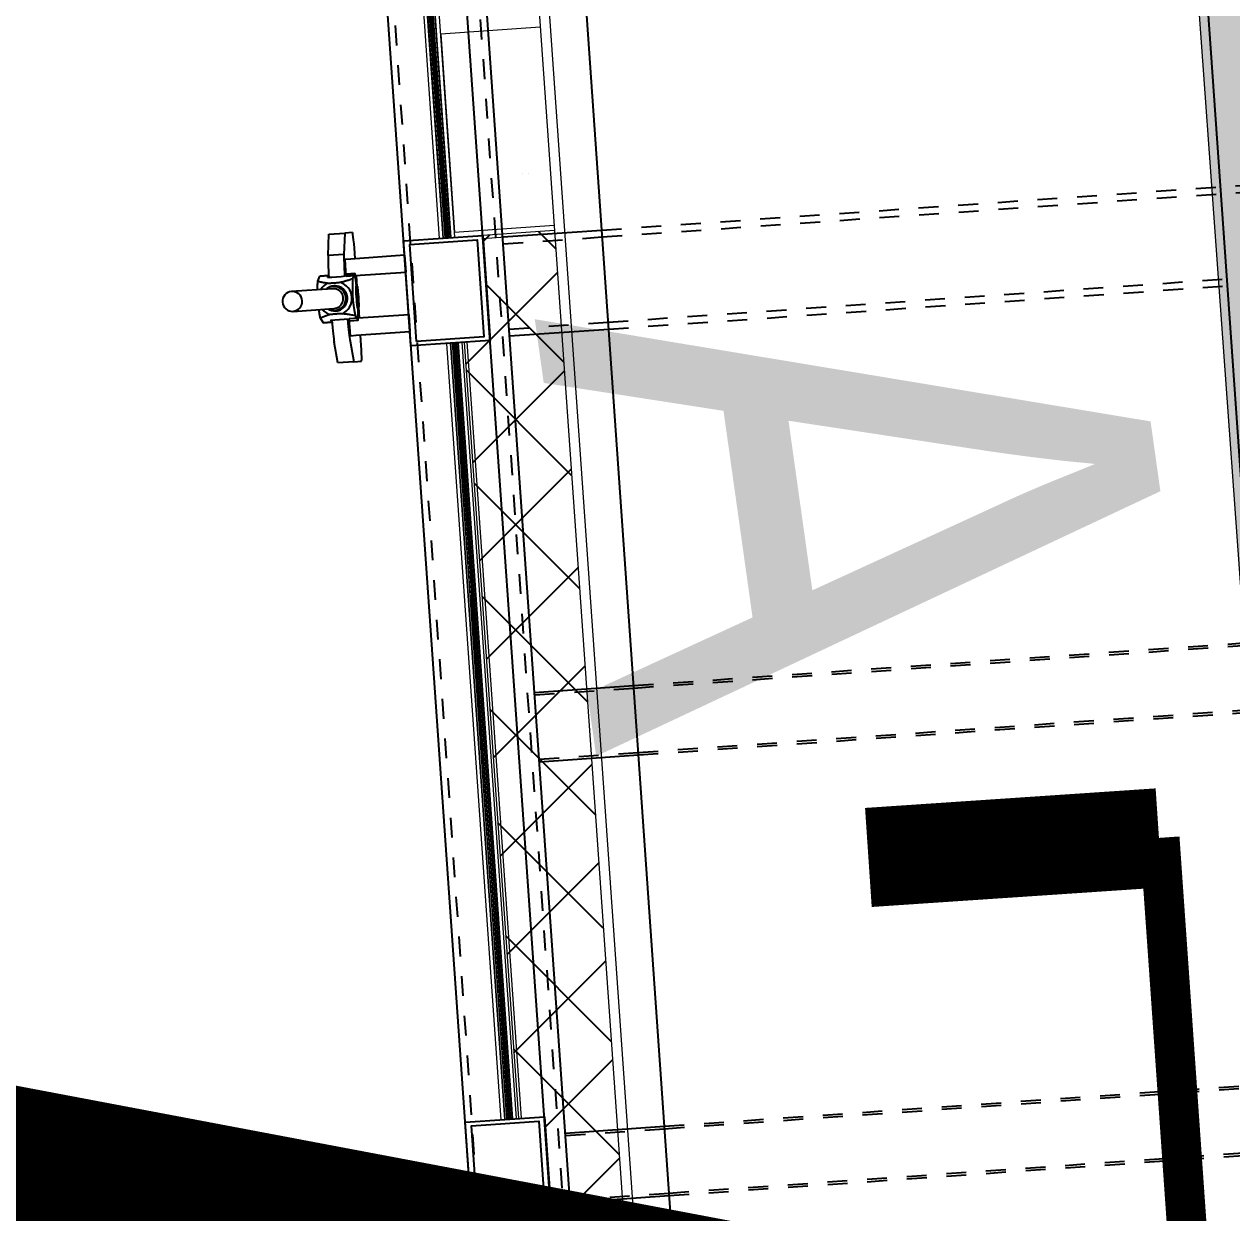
# Model space of a CAD drawing. Header units: millimetres. Extents: x 50357 to 985146, y 723188 to 1803594.
# Drawn here: x 834404.56 to 834410.65, y 820157.32 to 820163.3 of the extents above; entities that cross this region are included whole.
import ezdxf
from ezdxf.xclip import XClip

# ---------------------------------------------------------------- set-up
doc = ezdxf.new("R2010")
doc.units = ezdxf.units.MM
doc.header["$LTSCALE"] = 3
doc.header["$MEASUREMENT"] = 0
for name, pattern in [('DASHED', [19.05, 12.7, -6.35]), ('DASHED2', [0.375, 0.25, -0.125]), ('Grid Line', [22.225, 12.7, -3.175, 3.175, -3.175]), ('x-baseplan$0$DGN Style 2', [1.94727e-06, 0, -1.94727e-06]), ('XXASB-PIW-ARC-DWG-1012-MWP-XXXX-WS3-XC$0$XXXXX-PIW-P-ASB_BRIDGE_DECK_STR-XXX$0$Member Hidden', [4.5, 2.5, -2])]:
    doc.linetypes.add(name, pattern=pattern)
doc.layers.add('-Excluded area line', color=7, linetype='DASHED2', lineweight=40)
for name, color, linetype in [('-Section line', 7, 'Continuous'), ('00_Xref', 7, 'Continuous'), ('_ANCILIARY HATCH', 252, 'Continuous'), ('_PARCEL BOUNDARY', 10, 'DASHED')]:
    doc.layers.add(name, color=color, linetype=linetype)
for name, color, linetype, true_color in [('WKD071__', 7, 'Continuous', 0x6e6e6e), ('x-baseplan$0$AR-ROAD_AR_BS_MI_', 7, 'Continuous', 0x6d6d6d), ('XXASB-PIW-ARC-DWG-1012-MWP-XXXX-WS3-XC$0$XXXXX-PIW-P-ASB_BRIDGE_DECK_ARC-XXX$0$A-GENM_PATT', 7, 'Continuous', 0x6e6e6e), ('XXASB-PIW-ARC-DWG-1012-MWP-XXXX-WS3-XC$0$XXXXX-PIW-P-ASB_BRIDGE_DECK_STR-XXX$0$A-GENM', 7, 'Continuous', 0x6e6e6e), ('XXASB-PIW-ARC-DWG-1012-MWP-XXXX-WS3-XC$0$XXXXX-PIW-P-ASB_BRIDGE_DECK_STR-XXX$0$ADS280__', 7, 'Continuous', 0x6e6e6e), ('XXASB-PIW-ARC-DWG-1012-MWP-XXXX-WS3-XC$0$XXXXX-PIW-P-ASB_BRIDGE_DECK_STR-XXX$0$ADS280_B', 7, 'Continuous', 0x6e6e6e), ('XXASB-PIW-ARC-DWG-1012-MWP-XXXX-WS3-XC$0$XXXXX-PIW-P-ASB_BRIDGE_DECK_STR-XXX$0$ADS280_C', 7, 'Continuous', 0x6e6e6e), ('XXASB-PIW-ARC-DWG-1012-MWP-XXXX-WS3-XC$0$XXXXX-PIW-P-ASB_BRIDGE_DECK_STR-XXX$0$ADS280_H', 7, 'XXASB-PIW-ARC-DWG-1012-MWP-XXXX-WS3-XC$0$XXXXX-PIW-P-ASB_BRIDGE_DECK_STR-XXX$0$Member Hidden', 0x6e6e6e)]:
    doc.layers.add(name, color=color, linetype=linetype, true_color=true_color)
for name, color, linetype, lineweight, true_color in [('XXASB-PIW-ARC-DWG-1012-MWP-XXXX-WS3-XC$0$XXXXX-PIW-P-ASB_BRIDGE_DECK_ARC-XXX$0$A-FLOR', 7, 'Continuous', 25, 0x6e6e6e), ('XXASB-PIW-ARC-DWG-1012-MWP-XXXX-WS3-XC$0$XXXXX-PIW-P-ASB_BRIDGE_DECK_ARC-XXX$0$A-FLOR-HRAL', 7, 'Continuous', 13, 0x6e6e6e), ('XXASB-PIW-ARC-DWG-1012-MWP-XXXX-WS3-XC$0$XXXXX-PIW-P-ASB_BRIDGE_DECK_ARC-XXX$0$A-GENM', 7, 'Continuous', 13, 0x6e6e6e), ('XXASB-PIW-ARC-DWG-1012-MWP-XXXX-WS3-XC$0$XXXXX-PIW-P-ASB_BRIDGE_DECK_ARC-XXX$0$ADS280__', 7, 'Continuous', 13, 0x6e6e6e), ('XXASB-PIW-ARC-DWG-1012-MWP-XXXX-WS3-XC$0$XXXXX-PIW-P-ASB_BRIDGE_DECK_ARC-XXX$0$Q-SPCQ', 7, 'Continuous', 13, 0x6e6e6e)]:
    doc.layers.add(name, color=color, linetype=linetype, lineweight=lineweight, true_color=true_color)
doc.styles.add('Style-Arial', font='arial.ttf', dxfattribs={"width": 0.8, "height": 5})

# ---------------------------------------------------------------- blocks, each defined once
blk = doc.blocks.new('x-baseplan')
blk.add_lwpolyline([(834550.5505, 818213.8099), (834557.1707, 818119.1058), (834549.7388, 818118.5863), (834547.9798, 818143.7498), (834547.5808, 818143.722), (834547.5407, 818144.2956), (834539.9643, 818143.7659), (834540.0207, 818142.9597), (834532.4541, 818142.4509), (834523.9731, 818144.3196), (834526.2542, 818154.6723), (834539.4112, 818151.6754), (834539.6457, 818148.3218), (834547.2222, 818148.8514), (834547.1833, 818149.4081), (834547.5823, 818149.436), (834542.9962, 818215.0413), (834543.2207, 818215.057), (834550.326, 818213.7942), (834550.5505, 818213.8099)])
at = {"layer": 'x-baseplan$0$AR-ROAD_AR_BS_MI_', "linetype": 'x-baseplan$0$DGN Style 2'}
blk.add_open_spline([(834538.5353, 818171.3458), (834540.5617, 818170.8971), (834542.4878, 818170.4902), (834544.4088, 818170.0515), (834548.9121, 818169.4013), (834553.7787, 818168.6068), (834558.6406, 818167.7761), (834562.324, 818167.3062), (834564.6201, 818166.9671), (834567.2933, 818166.6535), (834569.1405, 818166.4685), (834571.0762, 818166.2801), (834572.6417, 818166.1191), (834572.7298, 818166.11)], degree=3, knots=[0, 0, 0, 0, 0.085908, 0.176337, 0.176337, 0.493305, 0.617997, 0.617997, 0.825815, 0.825815, 0.859067, 0.992071, 1, 1, 1, 1], dxfattribs=at)
blk = doc.blocks.new('XXASB-PIW-ARC-DWG-1012-MWP-XXXX-WS3-XC$0$XXXXX-PIW-P-ASB_BRIDGE_DECK_ARC-XXX$0$Top Rail Type - Top Rail_Internal_-3272154-DECK F_F_L__ARC')
at = {"layer": 'XXASB-PIW-ARC-DWG-1012-MWP-XXXX-WS3-XC$0$XXXXX-PIW-P-ASB_BRIDGE_DECK_ARC-XXX$0$A-FLOR-HRAL'}
for p, q in [((-673385, 127659.5), (-673385.1, 107349.5)), ((-673335, 127659.5), (-673335.1, 107349.5))]:
    blk.add_line(p, q, dxfattribs=at)
blk = doc.blocks.new('XXASB-PIW-ARC-DWG-1012-MWP-XXXX-WS3-XC$0$XXXXX-PIW-P-ASB_BRIDGE_DECK_ARC-XXX$0$Railing - Sabco_Joint-3422319-DECK F_F_L__ARC')
at = {"layer": 'XXASB-PIW-ARC-DWG-1012-MWP-XXXX-WS3-XC$0$XXXXX-PIW-P-ASB_BRIDGE_DECK_ARC-XXX$0$A-FLOR-HRAL'}
for p, q in [((-8.8, 0.5), (-7.8, 0.5)), ((-8.8, 0.5), (-8.8, -0.5)), ((-7.8, 0.5), (-1.5, 0.5)), ((-7.8, -0.5), (-7.8, 0.5)), ((-1.5, -0.5), (-1.5, 0.5)), ((1.5, 0.5), (7.8, 0.5)), ((1.5, 0.5), (1.5, -0.5)), ((7.8, 0.5), (8.8, 0.5)), ((7.8, 0.5), (7.8, -0.5)), ((8.8, 0.5), (8.8, -0.5)), ((-7.8, -0.5), (-8.8, -0.5)), ((-1.5, -0.5), (-7.8, -0.5)), ((7.8, -0.5), (1.5, -0.5)), ((8.8, -0.5), (7.8, -0.5))]:
    blk.add_line(p, q, dxfattribs=at)
blk = doc.blocks.new('XXASB-PIW-ARC-DWG-1012-MWP-XXXX-WS3-XC$0$XXXXX-PIW-P-ASB_BRIDGE_DECK_ARC-XXX$0$Railing - Railing-3272202-DECK F_F_L__ARC')
at = {"layer": 'XXASB-PIW-ARC-DWG-1012-MWP-XXXX-WS3-XC$0$XXXXX-PIW-P-ASB_BRIDGE_DECK_ARC-XXX$0$A-FLOR-HRAL'}
for p, q in [((-673966.9, 127394.5), (-673966.9, 123474.5)), ((-673947.8, 123474.5), (-673947.8, 127394.5)), ((-673945.4, 123474.5), (-673945.4, 127394.5)), ((-673937.7, 123474.5), (-673937.7, 127394.5)), ((-673929, 123474.5), (-673929, 127394.5)), ((-673926, 123474.5), (-673926, 127394.5)), ((-673917.3, 123474.5), (-673917.3, 127394.5)), ((-673909.6, 123474.5), (-673909.6, 127394.5)), ((-673907.2, 123474.5), (-673907.2, 127394.5)), ((-673888.1, 123474.5), (-673888.1, 127394.5)), ((-673936.3, 124060), (-673936.3, 125258.9)), ((-673935.3, 124060), (-673935.3, 125259)), ((-673919.8, 124060), (-673919.7, 125259)), ((-673918.8, 124060), (-673918.7, 125258.9)), ((-673936.3, 123474.5), (-673936.3, 124058.9)), ((-673935.3, 123474.5), (-673935.3, 124059)), ((-673919.8, 123474.5), (-673919.8, 124059)), ((-673918.8, 123474.5), (-673918.8, 124058.9)), ((-673966.9, 122944.5), (-673966.9, 119024.5)), ((-673947.8, 119024.5), (-673947.8, 122944.5)), ((-673945.5, 119024.5), (-673945.5, 122944.5)), ((-673937.7, 119024.5), (-673937.7, 122944.5)), ((-673936.3, 122860), (-673936.3, 122944.5)), ((-673935.3, 122860), (-673935.3, 122944.5)), ((-673929, 119024.5), (-673929, 122944.5)), ((-673926, 119024.5), (-673926, 122944.5)), ((-673919.8, 122860), (-673919.8, 122944.5)), ((-673918.8, 122860), (-673918.8, 122944.5)), ((-673917.3, 119024.5), (-673917.3, 122944.5)), ((-673909.6, 119024.5), (-673909.6, 122944.5)), ((-673907.3, 119024.5), (-673907.2, 122944.5)), ((-673888.1, 119024.5), (-673888.1, 122944.5)), ((-673936.3, 121660), (-673936.3, 122858.9)), ((-673935.3, 121660), (-673935.3, 122859)), ((-673919.8, 121660), (-673919.8, 122859)), ((-673918.8, 121660), (-673918.8, 122858.9)), ((-673936.3, 120460), (-673936.3, 121658.9)), ((-673935.3, 120460), (-673935.3, 121659)), ((-673919.8, 120460), (-673919.8, 121659)), ((-673918.8, 120460), (-673918.8, 121658.9)), ((-673936.3, 119260), (-673936.3, 120458.9)), ((-673935.3, 119260), (-673935.3, 120459)), ((-673919.8, 119260), (-673919.8, 120459)), ((-673918.8, 119260), (-673918.8, 120458.9)), ((-673936.3, 119024.5), (-673936.3, 119258.9)), ((-673935.3, 119024.5), (-673935.3, 119259)), ((-673919.8, 119024.5), (-673919.8, 119259)), ((-673918.8, 119024.5), (-673918.8, 119258.9))]:
    blk.add_line(p, q, dxfattribs=at)
at = {"extrusion": (0, 0, -1), "zscale": -1, "rotation": 0.0002948635560533317}
for p in [(673927.5, 124059.5), (673927.5, 122859.5), (673927.5, 121659.5), (673927.5, 120459.5), (673927.5, 119259.5)]:
    blk.add_blockref('XXASB-PIW-ARC-DWG-1012-MWP-XXXX-WS3-XC$0$XXXXX-PIW-P-ASB_BRIDGE_DECK_ARC-XXX$0$Railing - Sabco_Joint-3422319-DECK F_F_L__ARC', p, dxfattribs=at)
blk = doc.blocks.new('XXASB-PIW-ARC-DWG-1012-MWP-XXXX-WS3-XC$0$XXXXX-PIW-P-ASB_BRIDGE_DECK_ARC-XXX$0$Irrigation Point - Irrigation Point-3135493-DECK F_F_L__ARC')
at = {"layer": 'XXASB-PIW-ARC-DWG-1012-MWP-XXXX-WS3-XC$0$XXXXX-PIW-P-ASB_BRIDGE_DECK_ARC-XXX$0$A-GENM'}
for p, q in [((-500, 275.3), (-500, -227.4)), ((500, 275.3), (-500, 275.3)), ((500, -227.4), (500, 275.3)), ((-229.3, -85), (-229.3, -85))]:
    blk.add_line(p, q, dxfattribs=at)
at = {"layer": 'XXASB-PIW-ARC-DWG-1012-MWP-XXXX-WS3-XC$0$XXXXX-PIW-P-ASB_BRIDGE_DECK_ARC-XXX$0$A-GENM', "flags": 128}
blk.add_lwpolyline([(-229.3, -115), (-229.3, -115), (-229.2, -115)], dxfattribs=at)
blk = doc.blocks.new('XXASB-PIW-ARC-DWG-1012-MWP-XXXX-WS3-XC$0$XXXXX-PIW-P-ASB_BRIDGE_DECK_ARC-XXX')
at = {"layer": 'XXASB-PIW-ARC-DWG-1012-MWP-XXXX-WS3-XC$0$XXXXX-PIW-P-ASB_BRIDGE_DECK_ARC-XXX$0$A-GENM_PATT'}
h = blk.add_hatch(dxfattribs=at)
h.set_pattern_fill('ANSI37', color=256, scale=3000)
h.set_pattern_definition([(45, (0, 0), (-265.16504294, 265.16504294), []), (135, (0, 0), (-265.16504294, -265.16504294), [])])
h.paths.add_polyline_path([(834547337.6, 818151072.9), (834547828.9, 818151107.2), (834546708.6, 818167133.1), (834546347, 818167107.8), (834546383.9, 818166579.1), (834546254.3, 818166570.1), (834546527.6, 818162659.6), (834546657.3, 818162668.7), (834546694.3, 818162140), (834546564.6, 818162130.9), (834546837.9, 818158220.4), (834546967.6, 818158229.5), (834547004.6, 818157700.8), (834546874.9, 818157691.7), (834547142.3, 818153866.1), (834547272, 818153875.1), (834547320.8, 818153176.8), (834547191.1, 818153167.8)])
at = {"layer": 'XXASB-PIW-ARC-DWG-1012-MWP-XXXX-WS3-XC$0$XXXXX-PIW-P-ASB_BRIDGE_DECK_ARC-XXX$0$Q-SPCQ'}
h = blk.add_hatch(dxfattribs=at)
h.set_pattern_fill('FLEX', color=256, scale=10, angle=93.99871)
h.set_pattern_definition([(93.998705, (834733143.105, 817782021.74), (-63.345417, -4.4281045), [63.5, -63.5]), (138.998705, (834733138.677, 817782085.085), (-63.345417, -4.4281045), [15.875, -58.052561, 15.875, -89.802561])])
h.paths.add_polyline_path([(834551476.1, 818147151.9), (834551775.3, 818147172.9), (834546924.1, 818214372.1), (834546619.6, 818214426)])
at = {"layer": 'XXASB-PIW-ARC-DWG-1012-MWP-XXXX-WS3-XC$0$XXXXX-PIW-P-ASB_BRIDGE_DECK_ARC-XXX$0$A-FLOR'}
blk.add_line((834551685.3, 818144159.2), (834547177, 818208651.9), dxfattribs=at)
at = {"layer": 'XXASB-PIW-ARC-DWG-1012-MWP-XXXX-WS3-XC$0$XXXXX-PIW-P-ASB_BRIDGE_DECK_ARC-XXX$0$A-GENM'}
for p, q in [((834546708.6, 818167133.1), (834546347, 818167107.8)), ((834546348, 818167092.9), (834546709.6, 818167118.2)), ((834546254.3, 818166570.1), (834546527.6, 818162659.6)), ((834546542.6, 818162660.7), (834546269.2, 818166571.1))]:
    blk.add_line(p, q, dxfattribs=at)
at = {"layer": 'XXASB-PIW-ARC-DWG-1012-MWP-XXXX-WS3-XC$0$XXXXX-PIW-P-ASB_BRIDGE_DECK_ARC-XXX$0$ADS280__'}
blk.add_line((834548231.8, 818148749.6), (834544089.2, 818208010.9), dxfattribs=at)
at = {"layer": 'XXASB-PIW-ARC-DWG-1012-MWP-XXXX-WS3-XC$0$XXXXX-PIW-P-ASB_BRIDGE_DECK_ARC-XXX$0$Q-SPCQ'}
blk.add_lwpolyline([(834551476.1, 818147151.9), (834551775.3, 818147172.9), (834546924.1, 818214372.1), (834546619.6, 818214426)], close=True, dxfattribs=at)
at = {"layer": 'XXASB-PIW-ARC-DWG-1012-MWP-XXXX-WS3-XC$0$XXXXX-PIW-P-ASB_BRIDGE_DECK_ARC-XXX$0$A-FLOR-HRAL', "rotation": 3.999000000000387}
for name in ['XXASB-PIW-ARC-DWG-1012-MWP-XXXX-WS3-XC$0$XXXXX-PIW-P-ASB_BRIDGE_DECK_ARC-XXX$0$Top Rail Type - Top Rail_Internal_-3272154-DECK F_F_L__ARC', 'XXASB-PIW-ARC-DWG-1012-MWP-XXXX-WS3-XC$0$XXXXX-PIW-P-ASB_BRIDGE_DECK_ARC-XXX$0$Railing - Railing-3272202-DECK F_F_L__ARC']:
    blk.add_blockref(name, (835227065.1, 818090920.5), dxfattribs=at)
at = {"layer": 'XXASB-PIW-ARC-DWG-1012-MWP-XXXX-WS3-XC$0$XXXXX-PIW-P-ASB_BRIDGE_DECK_ARC-XXX$0$A-GENM', "rotation": 93.99870513611778}
blk.add_blockref('XXASB-PIW-ARC-DWG-1012-MWP-XXXX-WS3-XC$0$XXXXX-PIW-P-ASB_BRIDGE_DECK_ARC-XXX$0$Irrigation Point - Irrigation Point-3135493-DECK F_F_L__ARC', (834546445.1, 818167641.8), dxfattribs=at)
blk = doc.blocks.new('XXASB-PIW-ARC-DWG-1012-MWP-XXXX-WS3-XC$0$XXXXX-PIW-P-ASB_BRIDGE_DECK_STR-XXX$0$C2')
at = {"layer": 'XXASB-PIW-ARC-DWG-1012-MWP-XXXX-WS3-XC$0$XXXXX-PIW-P-ASB_BRIDGE_DECK_STR-XXX$0$ADS280_C'}
for points in [[(-265, 200), (265, 200), (265, -200), (-265, -200)], [(-245, 170), (245, 170), (245, -170), (-245, -170)]]:
    blk.add_lwpolyline(points, close=True, dxfattribs=at)
blk = doc.blocks.new('XXASB-PIW-ARC-DWG-1012-MWP-XXXX-WS3-XC$0$XXXXX-PIW-P-ASB_BRIDGE_DECK_STR-XXX$0$Hanger Joint - Hanger Joint-V14-DECK F_F_L__STR')
at = {"layer": 'XXASB-PIW-ARC-DWG-1012-MWP-XXXX-WS3-XC$0$XXXXX-PIW-P-ASB_BRIDGE_DECK_STR-XXX$0$A-GENM'}
for p, q in [((834555110.7, 818158858.9), (834555072.1, 818158856.2)), ((834555110.7, 818158858.9), (834555190.4, 818158864.5)), ((834555129.5, 818158754.5), (834555110.7, 818158858.9)), ((834555190.4, 818158864.5), (834555209.2, 818158760)), ((834555082, 818158638.9), (834555086, 818158581.4)), ((834555093, 818158481.9), (834555097, 818158424.4)), ((834555156, 818158210.5), (834555160.1, 818158318.1)), ((834555160.1, 818158318.1), (834555239.9, 818158323.7)), ((834555239.9, 818158323.7), (834555235.7, 818158216)), ((834555117.4, 818158207.8), (834555156, 818158210.5)), ((834555235.7, 818158216), (834555156, 818158210.5))]:
    blk.add_line(p, q, dxfattribs=at)
for centre, major_axis, start_param, end_param in [((834555082.6, 818158706.6), (-10.5, 149.6), 0, 1.452786), ((834555142.3, 818158535.3), (-16.1, 230.3), 5.199753, 5.968692), ((834555222, 818158540.9), (-16.1, 230.3), 5.198748, 5.968692), ((834555142.3, 818158535.3), (-16.1, 230.3), 3.477995, 4.225484), ((834555222, 818158540.9), (-16.1, 230.3), 3.477995, 4.226477), ((834555107, 818158357.4), (-10.5, 149.6), 1.688806, 3.141593)]:
    blk.add_ellipse(centre, major_axis=major_axis, ratio=0.035329, start_param=start_param, end_param=end_param, dxfattribs=at)
blk = doc.blocks.new('XXASB-PIW-ARC-DWG-1012-MWP-XXXX-WS3-XC$0$XXXXX-PIW-P-ASB_BRIDGE_DECK_STR-XXX$0$Hanger Node - Hanger Node-V24-DECK F_F_L__STR')
at = {"layer": 'XXASB-PIW-ARC-DWG-1012-MWP-XXXX-WS3-XC$0$XXXXX-PIW-P-ASB_BRIDGE_DECK_STR-XXX$0$A-GENM'}
for p, q in [((834546112.1, 818157997.6), (834546122.7, 818158022)), ((834546122.7, 818158022), (834546165.6, 818158025)), ((834546166.1, 818158026.1), (834546123.2, 818158023.1)), ((834546161.3, 818158015.1), (834546165.6, 818158025)), ((834546255.3, 818158031.3), (834546251.1, 818158021.6)), ((834546255.3, 818158031.3), (834546298.2, 818158034.3)), ((834546298.7, 818158035.4), (834546255.8, 818158032.4)), ((834546298.2, 818158034.3), (834546287.5, 818158009.9)), ((834546193.6, 818157969.9), (834546189.6, 818157969.6)), ((834546308.9, 818157973), (834546303.9, 818157972.6)), ((834546313, 818157967), (834546309, 818157972.9)), ((834546316.7, 818157863.3), (834546319.8, 818157869.7)), ((834546139, 818157788.8), (834546125.1, 818157811.4)), ((834546197.9, 818157849.9), (834546202, 818157850.2)), ((834546266.1, 818157807), (834546271.6, 818157798)), ((834546300.5, 818157823.7), (834546314.5, 818157801)), ((834546311.6, 818157862.9), (834546316.6, 818157863.2)), ((834546139, 818157788.8), (834546181.9, 818157791.8)), ((834546139.6, 818157787.7), (834546182.5, 818157790.7)), ((834546181.9, 818157791.8), (834546176.2, 818157800.9)), ((834546271.6, 818157798), (834546314.5, 818157801)), ((834546272.2, 818157797), (834546315.1, 818157800))]:
    blk.add_line(p, q, dxfattribs=at)
at = {"layer": 'XXASB-PIW-ARC-DWG-1012-MWP-XXXX-WS3-XC$0$XXXXX-PIW-P-ASB_BRIDGE_DECK_STR-XXX$0$A-GENM', "flags": 128}
for points in [[(834546251.1, 818158021.6), (834546229.2, 818158019.5), (834546206.2, 818158017.7), (834546183.1, 818158016.2), (834546161.3, 818158015.1)], [(834546176.2, 818157800.9), (834546198, 818157802.9), (834546221, 818157804.7), (834546244.1, 818157806), (834546266.1, 818157807)]]:
    blk.add_lwpolyline(points, dxfattribs=at)
at = {"layer": 'XXASB-PIW-ARC-DWG-1012-MWP-XXXX-WS3-XC$0$XXXXX-PIW-P-ASB_BRIDGE_DECK_STR-XXX$0$A-GENM'}
for centre, major_axis, ratio, start_param, end_param in [((834546131.4, 818157905.4), (-8.2, 117.7), 0.035329, 6.176011, 6.419948), ((834546199.1, 818157910.1), (-5.9, 84.8), 0.999376, 0.359432, 0.938516), ((834546174.3, 818157908.4), (-8.2, 117.7), 0.035329, 6.119778, 6.419948), ((834546199.1, 818157910.1), (-5.9, 84.8), 0.999376, 3.501025, 5.923751), ((834546264, 818157914.7), (-8.2, 117.7), 0.035329, 6.176011, 6.419948), ((834546306.9, 818157917.7), (-8.2, 117.7), 0.035329, 5.184875, 6.419948), ((834546197.8, 818157910.1), (-4.4, 63.2), 0.999376, 0.000003, 0.649708), ((834546193.7, 818157909.8), (-4.2, 59.9), 0.999376, 0.000002, 0.558196), ((834546193.7, 818157909.8), (-4.2, 59.9), 0.999376, 3.141599, 6.283191), ((834546197.8, 818157910.1), (-4.4, 63.2), 0.999376, 3.141592, 6.283185), ((834546197.8, 818157910.1), (-4.2, 59.9), 0.999376, 3.141595, 6.283188), ((834546190.2, 818157909.5), (-3.5, 49.9), 0.999376, 5.834386, 5.870449), ((834546190.2, 818157909.5), (-3.5, 49.9), 0.999376, 5.331252, 5.420692), ((834546306.9, 818157917.7), (-3.2, 45.6), 0.035329, 0.261799, 1.570796), ((834546307.7, 818157917.7), (-3.8, 54.9), 0.035329, 6.058786, 7.853982), ((834546312.7, 818157918.1), (-3.8, 54.9), 0.035329, 5.989381, 7.853982), ((834546316.3, 818157918.3), (-3.4, 48.8), 0.035329, 4.712389, 7.853982), ((834546190.2, 818157909.5), (-3.5, 49.9), 0.999376, 3.554329, 3.590392), ((834546190.2, 818157909.5), (-3.5, 49.9), 0.999376, 4.00824, 4.075667), ((834546190.2, 818157909.5), (-3.5, 49.9), 0.999376, 4.904436, 4.936786), ((834546190.2, 818157909.5), (-3.5, 49.9), 0.999376, 4.48799, 4.52034), ((834546306.9, 818157917.7), (-3.2, 45.6), 0.035329, 1.570796, 2.879793), ((834546307.7, 818157917.7), (-3.8, 54.9), 0.035329, 1.570796, 3.365992), ((834546312.7, 818157918.1), (-3.8, 54.9), 0.035329, 1.570796, 3.435396), ((834546316.3, 818157918.3), (-3.4, 48.8), 0.035329, 1.570796, 4.712389), ((834546199.1, 818157910.1), (-5.9, 84.8), 0.999376, 2.203089, 2.782161), ((834546197.8, 818157910.1), (-4.4, 63.2), 0.999376, 2.491885, 3.141589), ((834546193.7, 818157909.8), (-4.2, 59.9), 0.999376, 2.5834, 3.141593), ((834546306.9, 818157917.7), (-8.2, 117.7), 0.035329, 3.00483, 4.239903), ((834546131.4, 818157905.4), (-8.2, 117.7), 0.035329, 3.00483, 3.248767), ((834546174.3, 818157908.4), (-8.2, 117.7), 0.035329, 3.00483, 3.308379), ((834546264, 818157914.7), (-8.2, 117.7), 0.035329, 3.00483, 3.248767)]:
    blk.add_ellipse(centre, major_axis=major_axis, ratio=ratio, start_param=start_param, end_param=end_param, dxfattribs=at)
for points, knots in [([(834546110.6, 818157954.3), (834546110.6, 818157954.8), (834546110.6, 818157956.1), (834546110.7, 818157958.4), (834546110.7, 818157962), (834546110.8, 818157966.3), (834546111, 818157972.9), (834546111.3, 818157980.6), (834546111.6, 818157989.3), (834546111.9, 818157994.9), (834546112.1, 818157997.6)], [0.6920213, 0.6920213, 0.6920213, 0.6920213, 0.7, 0.7166667, 0.7333333, 0.7666667, 0.8, 0.8666667, 0.9333333, 1, 1, 1, 1]), ([(834546112.1, 818157997.6), (834546114.9, 818157996.9), (834546120.7, 818157995.4), (834546128.2, 818157993.6), (834546134.6, 818157992.2), (834546139.6, 818157991.2), (834546144.8, 818157990.2), (834546150.4, 818157989.2), (834546156.8, 818157988.3), (834546161.4, 818157987.7), (834546163.8, 818157987.4)], [0, 0, 0, 0, 0.2, 0.4, 0.5, 0.6, 0.7, 0.8, 0.9, 1, 1, 1, 1]), ([(834546163.8, 818157987.4), (834546166.7, 818157987.5), (834546170.5, 818157987.6), (834546175.2, 818157987.8), (834546178.5, 818157987.9), (834546182.7, 818157988.1), (834546187.9, 818157988.4), (834546191.4, 818157988.6), (834546193.2, 818157988.7)], [0, 0, 0, 0, 0.333333, 0.416667, 0.5, 0.666667, 0.833333, 1, 1, 1, 1]), ([(834546193.2, 818157988.7), (834546195.1, 818157988.9), (834546198.6, 818157989.1), (834546203.9, 818157989.6), (834546208.1, 818157990), (834546211.5, 818157990.3), (834546216.4, 818157990.8), (834546220.3, 818157991.2), (834546223.4, 818157991.6)], [0, 0, 0, 0, 0.166667, 0.333333, 0.5, 0.583333, 0.666667, 1, 1, 1, 1]), ([(834546223.4, 818157991.6), (834546226.2, 818157992.2), (834546231.6, 818157993.5), (834546239.2, 818157995.4), (834546246, 818157997.2), (834546252.4, 818157999.1), (834546258.7, 818158000.9), (834546266.7, 818158003.3), (834546276.4, 818158006.3), (834546283.8, 818158008.7), (834546287.5, 818158009.9)], [0, 0, 0, 0, 0.1, 0.2, 0.3, 0.4, 0.5, 0.6, 0.8, 1, 1, 1, 1]), ([(834546287.5, 818158009.9), (834546287.4, 818158007.1), (834546287.1, 818158001.6), (834546286.7, 818157992.8), (834546286.5, 818157985.1), (834546286.3, 818157978.6), (834546286.2, 818157974.3), (834546286.1, 818157970.7), (834546286.1, 818157967.9), (834546286, 818157965.5), (834546286, 818157963.6), (834546286, 818157962), (834546286, 818157960.5), (834546286, 818157958.4), (834546286, 818157955.8), (834546286, 818157952.9), (834546286, 818157950.8), (834546286, 818157949.5), (834546286, 818157948.5), (834546286.1, 818157947.5), (834546286.1, 818157946.1), (834546286.1, 818157944.4), (834546286.1, 818157942.2), (834546286.2, 818157939.2), (834546286.3, 818157936), (834546286.4, 818157933), (834546286.5, 818157931.2), (834546286.6, 818157929.8), (834546286.7, 818157928.3), (834546286.8, 818157926.2), (834546286.9, 818157923.4), (834546287.2, 818157919.9), (834546287.4, 818157916.3), (834546287.7, 818157912.6), (834546287.9, 818157909.1), (834546288.2, 818157906.3), (834546288.3, 818157904.3), (834546288.5, 818157902.8), (834546288.6, 818157901.4), (834546288.8, 818157899.6), (834546289.1, 818157896.6), (834546289.4, 818157893.4), (834546289.8, 818157890.5), (834546290, 818157888.3), (834546290.2, 818157886.6), (834546290.4, 818157885.2), (834546290.5, 818157884.2), (834546290.7, 818157883.3), (834546290.8, 818157882), (834546291.1, 818157879.9), (834546291.5, 818157877), (834546291.9, 818157874.4), (834546292.2, 818157872.4), (834546292.4, 818157870.8), (834546292.6, 818157869.3), (834546292.9, 818157867.4), (834546293.3, 818157865), (834546293.7, 818157862.3), (834546294.3, 818157858.8), (834546295, 818157854.5), (834546296, 818157848), (834546297.4, 818157840.4), (834546299, 818157831.8), (834546300, 818157826.4), (834546300.5, 818157823.7)], [0, 0, 0, 0, 0.066667, 0.133333, 0.2, 0.233333, 0.266667, 0.283333, 0.3, 0.316667, 0.325, 0.333333, 0.341667, 0.35, 0.366667, 0.383333, 0.391667, 0.395833, 0.4, 0.404167, 0.408333, 0.416667, 0.425, 0.433333, 0.45, 0.458333, 0.4625, 0.466667, 0.470833, 0.475, 0.483333, 0.491667, 0.5, 0.508333, 0.516667, 0.525, 0.529167, 0.533333, 0.5375, 0.541667, 0.55, 0.566667, 0.575, 0.583333, 0.591667, 0.595833, 0.6, 0.604167, 0.608333, 0.616667, 0.633333, 0.65, 0.658333, 0.666667, 0.675, 0.683333, 0.7, 0.716667, 0.733333, 0.766667, 0.8, 0.866667, 0.933333, 1, 1, 1, 1]), ([(834546125.1, 818157811.4), (834546124.6, 818157814.1), (834546123.5, 818157819.6), (834546121.9, 818157828.2), (834546120.6, 818157835.8), (834546119.5, 818157842.2), (834546118.8, 818157846.5), (834546118.2, 818157850.1), (834546117.9, 818157852.3), (834546117.7, 818157853.7), (834546117.6, 818157854.1)], [0, 0, 0, 0, 0.0666667, 0.1333333, 0.2, 0.2333333, 0.2666667, 0.2833333, 0.3, 0.307938, 0.307938, 0.307938, 0.307938]), ([(834546174.9, 818157828.7), (834546172.5, 818157828.1), (834546168, 818157826.9), (834546161.9, 818157825.1), (834546156.4, 818157823.4), (834546151.5, 818157821.6), (834546146.6, 818157819.9), (834546140.6, 818157817.6), (834546133.3, 818157814.8), (834546127.8, 818157812.5), (834546125.1, 818157811.4)], [0, 0, 0, 0, 0.1, 0.2, 0.3, 0.4, 0.5, 0.6, 0.8, 1, 1, 1, 1]), ([(834546204.2, 818157831.5), (834546202.4, 818157831.4), (834546198.8, 818157831.1), (834546193.7, 818157830.7), (834546189.5, 818157830.3), (834546186.3, 818157830), (834546181.5, 818157829.5), (834546177.7, 818157829.1), (834546174.9, 818157828.7)], [0, 0, 0, 0, 0.166667, 0.333333, 0.5, 0.583333, 0.666667, 1, 1, 1, 1]), ([(834546234.5, 818157832.9), (834546231.4, 818157832.8), (834546227.5, 818157832.7), (834546222.5, 818157832.5), (834546219.2, 818157832.4), (834546214.9, 818157832.2), (834546209.6, 818157831.9), (834546206, 818157831.6), (834546204.2, 818157831.5)], [0, 0, 0, 0, 0.333333, 0.416667, 0.5, 0.666667, 0.833333, 1, 1, 1, 1]), ([(834546300.5, 818157823.7), (834546296.7, 818157824.4), (834546289, 818157825.7), (834546279, 818157827.3), (834546270.7, 818157828.6), (834546264.3, 818157829.5), (834546257.7, 818157830.4), (834546250.6, 818157831.3), (834546242.9, 818157832.1), (834546237.3, 818157832.6), (834546234.5, 818157832.9)], [0, 0, 0, 0, 0.2, 0.4, 0.5, 0.6, 0.7, 0.8, 0.9, 1, 1, 1, 1])]:
    blk.add_open_spline(points, degree=3, knots=knots, dxfattribs=at)
blk = doc.blocks.new('XXASB-PIW-ARC-DWG-1012-MWP-XXXX-WS3-XC$0$XXXXX-PIW-P-ASB_BRIDGE_DECK_STR-XXX$0$Hanger Rod M100 - Vertical Rod-3372036-DECK F_F_L__STR')
at = {"layer": 'XXASB-PIW-ARC-DWG-1012-MWP-XXXX-WS3-XC$0$XXXXX-PIW-P-ASB_BRIDGE_DECK_STR-XXX$0$A-GENM'}
for p, q in [((834546186.7, 818157959.4), (834545980.1, 818157945)), ((834545987.1, 818157845.2), (834546193.7, 818157859.6))]:
    blk.add_line(p, q, dxfattribs=at)
for centre, start_param, end_param in [((834545983.6, 818157895.1), 0.000004, 3.141596), ((834545983.6, 818157895.1), 3.141598, 6.28319), ((834546190.2, 818157909.5), 5.345359, 6.283183), ((834546190.2, 818157909.5), 3.141591, 5.330727), ((834546190.2, 818157909.5), 5.331723, 5.340486)]:
    blk.add_ellipse(centre, major_axis=(-3.5, 49.9), ratio=0.999376, start_param=start_param, end_param=end_param, dxfattribs=at)
blk = doc.blocks.new('XXASB-PIW-ARC-DWG-1012-MWP-XXXX-WS3-XC$0$XXXXX-PIW-P-ASB_BRIDGE_DECK_STR-XXX$0$Steel Plate - 85mm-2198207-DECK F_F_L__STR')
at = {"layer": 'XXASB-PIW-ARC-DWG-1012-MWP-XXXX-WS3-XC$0$XXXXX-PIW-P-ASB_BRIDGE_DECK_STR-XXX$0$A-GENM'}
for p, q in [((-262.4, -42.5), (-262.4, 42.5)), ((-216.8, 42.5), (-262.4, 42.5)), ((37.5, 42.5), (-216.8, 42.5)), ((37.5, 42.5), (37.5, -42.5)), ((-262.4, -42.5), (-234.1, -42.5)), ((-234, -42.5), (37.5, -42.5))]:
    blk.add_line(p, q, dxfattribs=at)
blk = doc.blocks.new('XXASB-PIW-ARC-DWG-1012-MWP-XXXX-WS3-XC$0$XXXXX-PIW-P-ASB_BRIDGE_DECK_STR-XXX$0$Steel Plate - 85mm-3367292-DECK F_F_L__STR')
at = {"layer": 'XXASB-PIW-ARC-DWG-1012-MWP-XXXX-WS3-XC$0$XXXXX-PIW-P-ASB_BRIDGE_DECK_STR-XXX$0$A-GENM'}
for p, q in [((-262.4, -42.5), (-262.4, 42.5)), ((-234.1, 42.5), (-262.4, 42.5)), ((37.5, 42.5), (-234, 42.5)), ((37.5, 42.5), (37.5, -42.5)), ((-262.4, -42.5), (-216.8, -42.5)), ((-216.8, -42.5), (37.5, -42.5))]:
    blk.add_line(p, q, dxfattribs=at)
blk = doc.blocks.new('XXASB-PIW-ARC-DWG-1012-MWP-XXXX-WS3-XC$0$XXXXX-PIW-P-ASB_BRIDGE_DECK_STR-XXX$0$TIE ROD')
at = {"layer": 'XXASB-PIW-ARC-DWG-1012-MWP-XXXX-WS3-XC$0$XXXXX-PIW-P-ASB_BRIDGE_DECK_STR-XXX$0$A-GENM', "linetype": 'XXASB-PIW-ARC-DWG-1012-MWP-XXXX-WS3-XC$0$XXXXX-PIW-P-ASB_BRIDGE_DECK_STR-XXX$0$Member Hidden'}
for name, p, rotation in [('XXASB-PIW-ARC-DWG-1012-MWP-XXXX-WS3-XC$0$XXXXX-PIW-P-ASB_BRIDGE_DECK_STR-XXX$0$Hanger Rod M100 - Vertical Rod-3372036-DECK F_F_L__STR', (-757970022.7, 889568331.6), 266.0012948640198), ('XXASB-PIW-ARC-DWG-1012-MWP-XXXX-WS3-XC$0$XXXXX-PIW-P-ASB_BRIDGE_DECK_STR-XXX$0$Steel Plate - 85mm-2198207-DECK F_F_L__STR', (-150, 37.4), 270.000000000139), ('XXASB-PIW-ARC-DWG-1012-MWP-XXXX-WS3-XC$0$XXXXX-PIW-P-ASB_BRIDGE_DECK_STR-XXX$0$Steel Plate - 85mm-3367292-DECK F_F_L__STR', (150, 37.4), 270.000000000139)]:
    blk.add_blockref(name, p, dxfattribs=dict(at, rotation=rotation))
at = {"layer": 'XXASB-PIW-ARC-DWG-1012-MWP-XXXX-WS3-XC$0$XXXXX-PIW-P-ASB_BRIDGE_DECK_STR-XXX$0$A-GENM'}
for name, p, rotation in [('XXASB-PIW-ARC-DWG-1012-MWP-XXXX-WS3-XC$0$XXXXX-PIW-P-ASB_BRIDGE_DECK_STR-XXX$0$Hanger Node - Hanger Node-V24-DECK F_F_L__STR', (-757970022.7, 889568331.6), 266.0012948640198), ('XXASB-PIW-ARC-DWG-1012-MWP-XXXX-WS3-XC$0$XXXXX-PIW-P-ASB_BRIDGE_DECK_STR-XXX$0$Hanger Joint - Hanger Joint-V14-DECK F_F_L__STR', (757970022.7, -889576631.5), 86.00129486401981)]:
    blk.add_blockref(name, p, dxfattribs=dict(at, rotation=rotation))
blk = doc.blocks.new('XXASB-PIW-ARC-DWG-1012-MWP-XXXX-WS3-XC$0$XXXXX-PIW-P-ASB_BRIDGE_DECK_STR-XXX')
at = {"layer": 'XXASB-PIW-ARC-DWG-1012-MWP-XXXX-WS3-XC$0$XXXXX-PIW-P-ASB_BRIDGE_DECK_STR-XXX$0$ADS280__'}
blk.add_line((834548231.8, 818148749.6), (834544089.2, 818208010.9), dxfattribs=at)
at = {"layer": 'XXASB-PIW-ARC-DWG-1012-MWP-XXXX-WS3-XC$0$XXXXX-PIW-P-ASB_BRIDGE_DECK_STR-XXX$0$ADS280_B'}
for p, q in [((834548143.2, 818135676.6), (834542828.6, 818211703.5)), ((834547730.9, 818148744.6), (834544230.2, 818198822.4)), ((834546447.8, 818167099.9), (834546946.6, 818167134.7)), ((834546482.7, 818166601.1), (834546981.4, 818166635.9)), ((834546608.2, 818164805.5), (834547107, 818164840.3)), ((834546632.6, 818164456.3), (834547131.4, 818164491.2)), ((834546763.3, 818162585.9), (834547262.1, 818162620.7)), ((834546787.7, 818162236.7), (834547286.5, 818162271.6))]:
    blk.add_line(p, q, dxfattribs=at)
at = {"layer": 'XXASB-PIW-ARC-DWG-1012-MWP-XXXX-WS3-XC$0$XXXXX-PIW-P-ASB_BRIDGE_DECK_STR-XXX$0$ADS280_H'}
for p, q in [((834547696, 818148742.2), (834544195.3, 818198820)), ((834547267, 818148712.2), (834543766.4, 818198790)), ((834546946.6, 818167134.7), (834553180.2, 818167570.5)), ((834546949, 818167099.8), (834553182.6, 818167535.6)), ((834546450.2, 818167064.9), (834546949, 818167099.8)), ((834546979, 818166670.9), (834553212.6, 818167106.6)), ((834546981.4, 818166635.9), (834553215, 818167071.7)), ((834546480.2, 818166636), (834546979, 818166670.9)), ((834547107, 818164840.3), (834553340.6, 818165276.1)), ((834547107.8, 818164827.9), (834553342.6, 818165263.7)), ((834547130.5, 818164503.6), (834553365.3, 818164939.5)), ((834547131.4, 818164491.2), (834553365, 818164926.9)), ((834546609, 818164793), (834547107.8, 818164827.9)), ((834546631.7, 818164468.8), (834547130.5, 818164503.6)), ((834547262.1, 818162620.7), (834553495.7, 818163056.5)), ((834547263, 818162608.3), (834553497.8, 818163044.1)), ((834547285.6, 818162284.1), (834553520.4, 818162719.9)), ((834547286.5, 818162271.6), (834553520.1, 818162707.3)), ((834546764.2, 818162573.4), (834547263, 818162608.3)), ((834546786.9, 818162249.2), (834547285.6, 818162284.1))]:
    blk.add_line(p, q, dxfattribs=at)
at = {"layer": 'XXASB-PIW-ARC-DWG-1012-MWP-XXXX-WS3-XC$0$XXXXX-PIW-P-ASB_BRIDGE_DECK_STR-XXX$0$A-GENM', "rotation": 93.99870513598017}
blk.add_blockref('XXASB-PIW-ARC-DWG-1012-MWP-XXXX-WS3-XC$0$XXXXX-PIW-P-ASB_BRIDGE_DECK_STR-XXX$0$TIE ROD', (834545966.4, 818166815.6), dxfattribs=at)
at = {"layer": 'XXASB-PIW-ARC-DWG-1012-MWP-XXXX-WS3-XC$0$XXXXX-PIW-P-ASB_BRIDGE_DECK_STR-XXX$0$ADS280_C', "rotation": 93.99870513598016}
for p in [(834546165.9, 818166829.5), (834546476.3, 818162390.4)]:
    blk.add_blockref('XXASB-PIW-ARC-DWG-1012-MWP-XXXX-WS3-XC$0$XXXXX-PIW-P-ASB_BRIDGE_DECK_STR-XXX$0$C2', p, dxfattribs=at)
blk = doc.blocks.new('XXASB-PIW-ARC-DWG-1012-MWP-XXXX-WS3-XC')
for name in ['XXASB-PIW-ARC-DWG-1012-MWP-XXXX-WS3-XC$0$XXXXX-PIW-P-ASB_BRIDGE_DECK_STR-XXX', 'XXASB-PIW-ARC-DWG-1012-MWP-XXXX-WS3-XC$0$XXXXX-PIW-P-ASB_BRIDGE_DECK_ARC-XXX']:
    blk.add_blockref(name, (0, 0))
blk = doc.blocks.new('PARCEL BOUNDARY')
at = {"layer": '_PARCEL BOUNDARY', "ltscale": 0.2, "const_width": 400}
blk.add_lwpolyline([(834444628, 817513801.4), (834495220, 817517337.4), (834492444, 817557035.4), (834498761, 817565962.4, 0.103945), (834533697, 817549820.4, 0.028149), (834560518, 817544745.4), (834570883, 817541589.4, 0.012181), (834580152, 817539059.4, 0.011817), (834589680, 817538655.4, 0.018959), (834627610, 817539489.4), (834630540, 817540418.4), (834634554, 817540697.4), (834637584, 817540183.4, 0.004979), (834647569, 817541071.4), (834660846, 817542394.4, -0.02316), (834692882.2, 817544092.4), (834848633, 817545126.4), (834853232, 817545226.4), (834857282, 817545692.4), (834861211, 817546780.4, 0.088944), (834868247, 817552295.4, 0.091283), (834872755, 817559703.4, 0.061858)], format="xyb", dxfattribs=at)

msp = doc.modelspace()

# ---------------------------------------------------------------- hatches: boundary and pattern name
at = {"layer": '-Excluded area line'}
h = msp.add_hatch(dxfattribs=at)
h.set_pattern_fill('ANSI31', color=256)
h.set_pattern_definition([(45, (-139.47494, 1995.13076), (-0.088388347648, 0.088388347648), [])])
edge = h.paths.add_edge_path(flags=0)
edge.add_arc((834436.5268, 820041.2161), 0.5122, 0, 360)
edge = h.paths.add_edge_path(flags=17)
edge.add_line((834370.1796, 819898.3582), (834354.1764, 820127.3308))
edge.add_line((834354.1764, 820127.3308), (834355.7473, 820127.4406))
edge.add_line((834355.7473, 820127.4406), (834352.9692, 820167.1368))
edge.add_line((834352.9692, 820167.1368), (834351.3095, 820168.2318))
edge.add_line((834351.3095, 820168.2318), (834350.2016, 820184.0723))
edge.add_line((834350.2016, 820184.0723), (834350.2024, 820184.0729))
edge.add_arc((834337.5716, 820166.7457), 21.4422, 53.90525, 53.90955, ccw=False)
edge.add_line((834350.2037, 820184.0719), (834353.336, 820181.5063))
edge.add_line((834353.336, 820181.5063), (834358.2744, 820176.9438))
edge.add_arc((834422.1325, 820262.4089), 106.6872, 233.233545, 261.758005)
edge.add_line((834406.8385, 820156.8237), (834414.6807, 820155.7938))
edge.add_line((834414.6807, 820155.7938), (834431.0888, 820153.6391))
edge.add_line((834431.0888, 820153.6391), (834466.4887, 820152.6977))
edge.add_line((834466.4887, 820152.6977), (834466.489, 820152.6974))
edge.add_line((834466.489, 820152.6974), (834466.4918, 820152.6976))
edge.add_line((834466.4918, 820152.6976), (834490.6781, 820153.5131))
edge.add_line((834490.6781, 820153.5131), (834493.6229, 820153.7196))
edge.add_line((834493.6229, 820153.7196), (834497.3389, 820100.6412))
edge.add_line((834497.3389, 820100.6412), (834503.3242, 820101.0602))
edge.add_line((834503.3242, 820101.0602), (834506.8161, 820051.1823))
edge.add_line((834506.8161, 820051.1823), (834500.8302, 820050.7633))
edge.add_line((834500.8302, 820050.7633), (834503.924, 820006.5714))
edge.add_line((834503.924, 820006.5714), (834501.6802, 820006.4143))
edge.add_line((834501.6802, 820006.4143), (834503.9259, 819974.3285))
edge.add_line((834503.9259, 819974.3285), (834504.6981, 819962.9897))
edge.add_line((834504.6981, 819962.9897), (834505.4238, 819963.0405))
edge.add_line((834505.4238, 819963.0405), (834506.1496, 819963.0912))
edge.add_line((834506.1496, 819963.0912), (834508.6469, 819927.0094))
edge.add_line((834508.6469, 819927.0094), (834507.2588, 819926.734))
edge.add_line((834507.2588, 819926.734), (834412.7758, 819914.6199))
edge.add_line((834412.7758, 819914.6199), (834370.1796, 819898.3582))
edge = h.paths.add_edge_path(flags=0)
edge.add_arc((834436.5268, 820041.2161), 0.5122, 0, 360)
h.paths.add_polyline_path([(834443.6736, 819938.9851), (834436.5268, 820041.2161), (834364.2033, 820036.1601), (834372.2756, 819920.6896), (834407.966, 819934.432)], flags=0)
h.paths.add_polyline_path([(834436.5268, 820041.2161), (834364.2033, 820036.1601), (834372.2756, 819920.6896), (834407.966, 819934.432), (834443.6736, 819938.9851)], flags=0)
h.paths.add_polyline_path([(834437.1913, 820039.1464), (834449.6784, 820040.0193), (834449.4933, 820042.6664), (834437.0063, 820041.7934)], flags=8)
h.paths.add_polyline_path([(834477.4882, 819990.9035), (834447.8591, 819988.8322), (834444.432, 820037.8561), (834474.0611, 820039.9274)], flags=0)
edge = h.paths.add_edge_path(flags=17)
edge.add_line((834370.1796, 819898.3582), (834354.1764, 820127.3308))
edge.add_line((834354.1764, 820127.3308), (834355.7473, 820127.4406))
edge.add_line((834355.7473, 820127.4406), (834352.9692, 820167.1368))
edge.add_line((834352.9692, 820167.1368), (834351.3095, 820168.2318))
edge.add_line((834351.3095, 820168.2318), (834350.2016, 820184.0723))
edge.add_line((834350.2016, 820184.0723), (834350.2024, 820184.0729))
edge.add_arc((834337.5716, 820166.7457), 21.4422, 53.90525, 53.90955, ccw=False)
edge.add_line((834350.2037, 820184.0719), (834353.336, 820181.5063))
edge.add_line((834353.336, 820181.5063), (834358.2744, 820176.9438))
edge.add_arc((834422.1325, 820262.4089), 106.6872, 233.233545, 261.758005)
edge.add_line((834406.8385, 820156.8237), (834414.6807, 820155.7938))
edge.add_line((834414.6807, 820155.7938), (834431.0888, 820153.6391))
edge.add_line((834431.0888, 820153.6391), (834466.4887, 820152.6977))
edge.add_line((834466.4887, 820152.6977), (834466.489, 820152.6974))
edge.add_line((834466.489, 820152.6974), (834466.4918, 820152.6976))
edge.add_line((834466.4918, 820152.6976), (834490.6781, 820153.5131))
edge.add_line((834490.6781, 820153.5131), (834493.6229, 820153.7196))
edge.add_line((834493.6229, 820153.7196), (834497.3389, 820100.6412))
edge.add_line((834497.3389, 820100.6412), (834503.3242, 820101.0602))
edge.add_line((834503.3242, 820101.0602), (834506.8161, 820051.1823))
edge.add_line((834506.8161, 820051.1823), (834500.8302, 820050.7633))
edge.add_line((834500.8302, 820050.7633), (834503.924, 820006.5714))
edge.add_line((834503.924, 820006.5714), (834501.6802, 820006.4143))
edge.add_line((834501.6802, 820006.4143), (834503.9259, 819974.3285))
edge.add_line((834503.9259, 819974.3285), (834504.6981, 819962.9897))
edge.add_line((834504.6981, 819962.9897), (834505.4238, 819963.0405))
edge.add_line((834505.4238, 819963.0405), (834506.1496, 819963.0912))
edge.add_line((834506.1496, 819963.0912), (834508.6469, 819927.0094))
edge.add_line((834508.6469, 819927.0094), (834507.2588, 819926.734))
edge.add_line((834507.2588, 819926.734), (834412.7758, 819914.6199))
edge.add_line((834412.7758, 819914.6199), (834370.1796, 819898.3582))
edge = h.paths.add_edge_path(flags=0)
edge.add_line((834403.4392, 820100.9781), (834400.9072, 820137.2129))
edge.add_line((834400.9072, 820137.2129), (834394.0525, 820136.7515))
edge.add_line((834394.0525, 820136.7515), (834383.7833, 820138.9945))
edge.add_line((834383.7833, 820138.9945), (834386.4241, 820150.9795))
edge.add_arc((834419.1147, 820262.6947), 116.4, 237.276176, 253.689242, ccw=False)
edge.add_line((834356.19, 820164.769), (834360.8576, 820098.0013))
edge.add_line((834360.8576, 820098.0013), (834403.4392, 820100.9781))
h.paths.add_polyline_path([(834427.1602, 820102.6345), (834424.329, 820143.1329), (834466.987, 820142.4068), (834469.5602, 820105.6004)], flags=0)
h = msp.add_hatch()
h.set_pattern_fill('ANSI38', color=256, scale=8)
h.set_pattern_definition([(318.99891, (834525.5252, 818208.8837), (0.6560734, 0.7546971), []), (48.99891, (834525.5252, 818208.8837), (0.55744973, 2.16546757), [2.5, -1.5])])
edge = h.paths.add_edge_path()
edge.add_line((834399.7698, 820147.3643), (834386.3999, 820150.3102))
edge.add_line((834386.3999, 820150.3102), (834383.9993, 820139.4155))
edge.add_line((834383.9993, 820139.4155), (834392.4803, 820137.5468))
edge.add_line((834392.4803, 820137.5468), (834400.4085, 820138.0699))
edge.add_line((834400.4085, 820138.0699), (834400.4702, 820137.1881))
edge.add_line((834400.4702, 820137.1881), (834402.5272, 820107.7619))
edge.add_line((834402.5272, 820107.7619), (834425.188, 820109.3459))
edge.add_line((834425.188, 820109.3459), (834423.3135, 820136.1614))
edge.add_line((834423.3135, 820136.1614), (834416.0547, 820136.2791))
edge.add_line((834416.0547, 820136.2791), (834415.3668, 820146.1197))
edge.add_line((834415.3668, 820146.1197), (834422.6256, 820146.002))
edge.add_line((834422.6256, 820146.002), (834422.0416, 820154.356))
edge.add_line((834422.0416, 820154.356), (834420.5443, 820154.8119))
edge.add_line((834420.5443, 820154.8119), (834414.7454, 820155.6584))
edge.add_arc((834430.7388, 820274.9205), 120.3297, 257.639716, 262.362038, ccw=False)
edge.add_line((834404.9813, 820157.3799), (834398.973, 820158.5794))
edge.add_line((834398.973, 820158.5794), (834399.7698, 820147.3643))
at = {"layer": '_ANCILIARY HATCH'}
h = msp.add_hatch(dxfattribs=at)
h.set_pattern_fill('CORK', color=0, scale=6, angle=180)
h.set_pattern_definition([(93.99891, (834525.52516, 818208.8837), (-0.74817403, -0.0523031), []), (228.99891, (834525.873, 818209.284), (1.6009543, -1.3917419), [1.0606602, -1.0606602]), (228.99891, (834525.86, 818209.471), (1.6009543, -1.3917419), [1.0606602, -1.0606602]), (228.99891, (834525.847, 818209.658), (1.6009543, -1.3917419), [1.0606602, -1.0606602])])
edge = h.paths.add_edge_path()
edge.add_line((834403.2704, 820101.6011), (834400.7793, 820137.2462))
edge.add_line((834400.7793, 820137.2462), (834400.8701, 820137.2444))
edge.add_line((834400.8701, 820137.2444), (834400.9498, 820137.2651))
edge.add_line((834400.9498, 820137.2651), (834401.9055, 820137.3022))
edge.add_line((834401.9055, 820137.3022), (834403.9385, 820125.0097))
edge.add_line((834403.9385, 820125.0097), (834405.6886, 820099.9655))
edge.add_line((834405.6886, 820099.9655), (834392.4474, 820099.0398))
edge.add_line((834392.4474, 820099.0398), (834381.6722, 820097.1338))
edge.add_line((834381.6722, 820097.1338), (834356.6032, 820095.3812))
edge.add_line((834356.6032, 820095.3812), (834354.3467, 820127.6595))
edge.add_line((834354.3467, 820127.6595), (834355.7432, 820127.7585))
edge.add_line((834355.7432, 820127.7585), (834352.98, 820167.2853))
edge.add_line((834352.98, 820167.2853), (834355.324, 820170.5977))
edge.add_arc((834419.2643, 820263.039), 112.4, 235.32894, 253.550773)
edge.add_line((834387.4365, 820155.2394), (834386.5386, 820151.16))
edge.add_arc((834423.485, 820270.7715), 125.1876, 237.56452, 252.834786, ccw=False)
edge.add_line((834356.3407, 820165.1136), (834361.1364, 820098.6556))
edge.add_line((834361.1364, 820098.6556), (834403.2704, 820101.6011))

# ---------------------------------------------------------------- linework, layer by layer
at = {"layer": '-Section line', "ltscale": 2, "const_width": 0.5, "flags": 128}
msp.add_lwpolyline([(834408.8146, 820159.1052), (834410.2783, 820159.2037)], dxfattribs=at)
at = {"layer": '-Section line', "linetype": 'Grid Line', "ltscale": 2, "const_width": 0.2, "flags": 128}
msp.add_lwpolyline([(834410.2818, 820159.204), (834413.8738, 820107.8198)], dxfattribs=at)
at = {"linetype": 'DASHED', "ltscale": 3, "const_width": 0.5}
msp.add_lwpolyline([(834420.5391, 820154.7777), (834408.957, 820156.5733), (834404.9813, 820157.3799), (834398.973, 820158.5794), (834402.5272, 820107.7619)], dxfattribs=at)
msp.add_lwpolyline([(834400.4702, 820137.1881), (834402.5272, 820107.7619), (834425.188, 820109.3459), (834422.0416, 820154.356), (834420.5391, 820154.7777, -0.002951), (834408.957, 820156.5733), (834398.973, 820158.5794)], format="xyb", dxfattribs=at)

# ---------------------------------------------------------------- block references
at = {"layer": '00_Xref'}
ref = msp.add_blockref('x-baseplan', (-139.4749, 1995.1308), dxfattribs=at)
XClip(ref).set_block_clipping_path([(834202.6502530554, 818417.8441569643), (834906.8781916734, 818467.0750907004), (834956.2582314801, 817760.714252038), (834252.0302928621, 817711.483318302)])
at = {"layer": '_PARCEL BOUNDARY', "ltscale": 0.2, "xscale": 0.001, "yscale": 0.001, "zscale": 0.001, "rotation": 359.998908534026}
msp.add_blockref('PARCEL BOUNDARY', (-154.8035, 2626.0798, -0.0001), dxfattribs=at)
at = {"layer": 'WKD071__', "xscale": 0.001, "yscale": 0.001, "zscale": 0.001}
msp.add_blockref('XXASB-PIW-ARC-DWG-1012-MWP-XXXX-WS3-XC', (-139.4749, 1995.1308), dxfattribs=at)

# ---------------------------------------------------------------- texts
at = {"layer": '-Section line', "linetype": 'Continuous', "lineweight": 13, "insert": (834410.4153, 820160.026), "char_height": 3, "width": 2.34967, "attachment_point": 3, "rotation": 277.99782, "style": 'Style-Arial'}
msp.add_mtext('A', dxfattribs=at)

doc.saveas('drawing.dxf')
